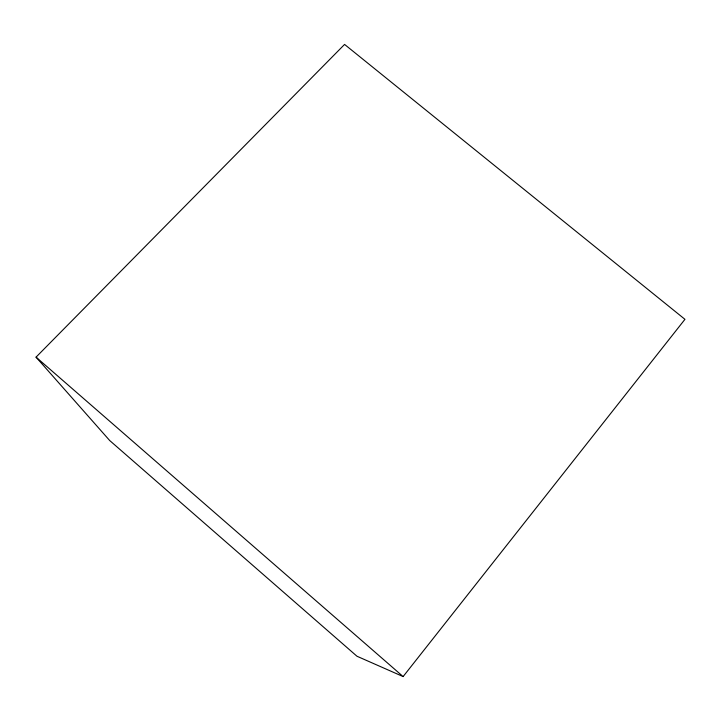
<?xml version="1.0" encoding="UTF-8"?>
<svg xmlns="http://www.w3.org/2000/svg" width="721" height="721" viewBox="0 0 721 721"><rect width="100%" height="100%" fill="white"/><g stroke="black" fill="none" stroke-linecap="round" stroke-linejoin="round"><path stroke-width="1.08" d="M403.12 676.577L684.95 319.322L344.575 44.423L36.05 357.138L109.7 440.531L356.949 656.227L403.12 676.577L36.05 357.138"/></g></svg>
